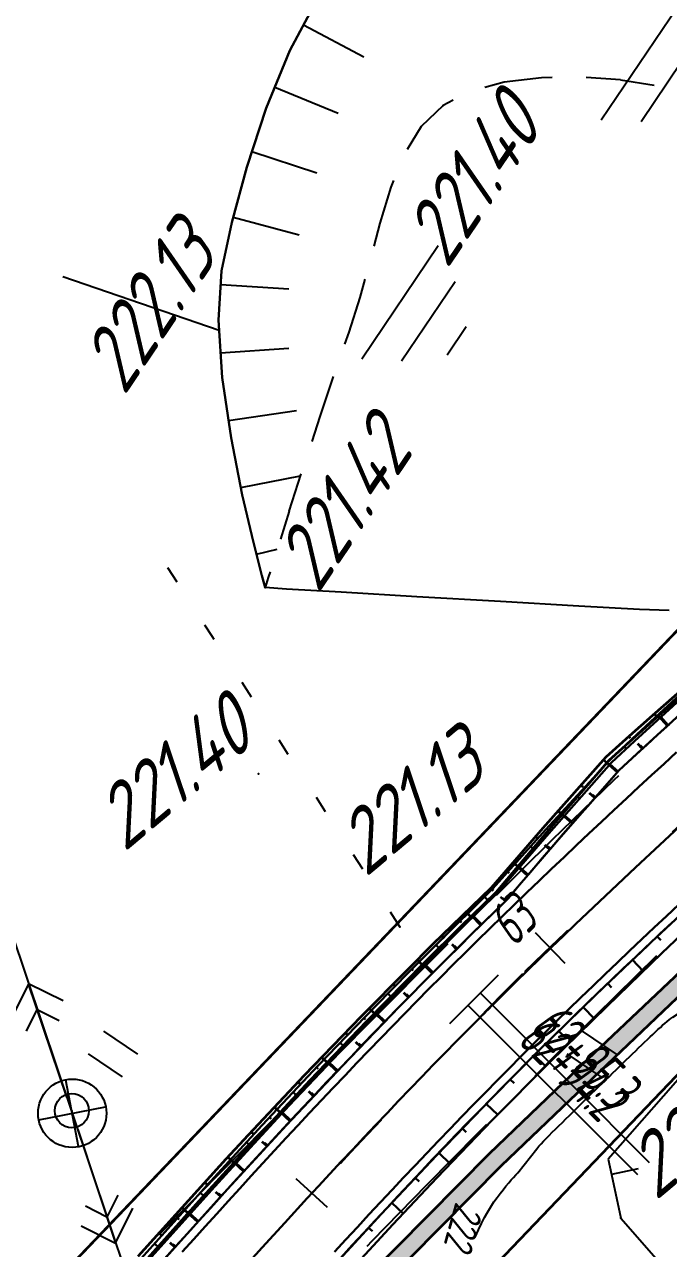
# Model space of a CAD drawing. Header units: millimetres. Extents: x -698 to 8131, y -704 to 4503.
# Drawn here: x 4656.2 to 4693.9, y 3170.8 to 3242.4 of the extents above; entities that cross this region are included whole.
import ezdxf
from ezdxf import colors
from ezdxf.entities.mleader import LeaderData, LeaderLine
from ezdxf.math import Vec2, Vec3

# ---------------------------------------------------------------- set-up
doc = ezdxf.new("R2010")
doc.units = ezdxf.units.MM
doc.linetypes.add('CONTI', pattern=[0])
doc.linetypes.add('STROT', pattern=[1.7, 0.5, -1.2])
for name, color, linetype, lineweight in [('10', 1, 'Continuous', 35), ('КОПИЯ_ОСЬ_13_ОТКОСЫ', 7, 'Continuous', 30), ('ОСЬ_ВЕРХ_ПОКРЫТИЯ_ГРАНИЦЫ_ПОЛОС', 7, 'Continuous', 30), ('ОСЬ_ВЕРХ_ПОКРЫТИЯ_ОСЬ', 1, 'Continuous', 30), ('Ось_примыкания', 1, 'Continuous', 35), ('Тротуар', 40, 'Continuous', 35)]:
    doc.layers.add(name, color=color, linetype=linetype, lineweight=lineweight)
for name, color, linetype in [('GOR_BDEFAULT', 212, 'CONTI'), ('OBRIVDEFAULT', 32, 'CONTI'), ('PI_OTDEFAULT', 172, 'CONTI'), ('PI_TTDEFAULT', 5, 'CONTI'), ('SIT_LDEFAULT', 7, 'CONTI'), ('USLZNDEFAULT', 7, 'CONTI'), ('ZAPSKDEFAULT', 7, 'CONTI'), ('Выноски', 250, 'Continuous'), ('ОСЬ_ВЕРХ_ПОКРЫТИЯ_ОТКОСЫ', 7, 'Continuous'), ('ОСЬ_ВЕРХ_ПОКРЫТИЯ_ПИКЕТЫ', 1, 'Continuous'), ('ОСЬ_ВЕРХ_ПОКРЫТИЯ_РАЗБИВКА_КРИВ', 1, 'Continuous'), ('разметка', 7, 'Continuous')]:
    doc.layers.add(name, color=color, linetype=linetype)
doc.styles.add('eskd', font='isocpeui.ttf', dxfattribs={"width": 1.2})
doc.styles.add('SHRFT', font='isocpeui.ttf', dxfattribs={"width": 3.5})
doc.styles.get("Standard").update_dxf_attribs({"font": 'isocpeui.ttf'})
doc.styles.add('ГОСТ', font='isocpeui.ttf', dxfattribs={"height": 4})

# ---------------------------------------------------------------- blocks, each defined once
blk = doc.blocks.new('BL_2001')
at = {"color": 0}
for p, q in [((0, 0), (8, 0)), ((6.8, -2), (1.2, -2)), ((3, -4), (5, -4))]:
    blk.add_line(p, q, dxfattribs=at)
blk = doc.blocks.new('BL_2011')
at = {"color": 0}
for p, q in [((0, 0), (0, 2.4)), ((1.6, 0), (1.6, 2.4))]:
    blk.add_line(p, q, dxfattribs=at)
blk = doc.blocks.new('BL_7')
at = {"color": 0}
for p, q in [((-1.4, 1.4), (1.4, -1.4)), ((-1.4, -1.4), (1.4, 1.4))]:
    blk.add_line(p, q, dxfattribs=at)
blk.add_circle((0, 0), 2, dxfattribs=at)
blk = doc.blocks.new('BL_20')
at = {"color": 0}
blk.add_circle((0, 0), 1, dxfattribs=at)
blk = doc.blocks.new('*U49')
at = {"layer": 'КОПИЯ_ОСЬ_13_ОТКОСЫ'}
for points in [[(293.361, 561.265), (297.214, 565.544), (300.462, 569.083), (303.738, 572.575), (307.064, 576.033), (309.085, 578.088), (310.551, 579.563), (313.938, 582.922), (317.024, 586.356), (320.766, 590.427), (322.106, 591.68), (323.447, 592.929), (328.149, 597.267), (337.213, 605.704), (342.743, 610.891), (346.716, 614.557), (349.993, 617.632), (354.119, 621.102), (357.514, 624.032), (360.602, 627.258), (363.632, 630.524), (364.23, 631.183), (365.707, 632.841)], [(293.657, 561), (297.501, 565.283), (299.763, 567.763), (302.041, 570.227), (305.325, 573.711), (308.661, 577.157), (312.152, 580.658), (314.193, 582.658), (317.215, 586.154), (320.883, 590.301), (322.228, 591.547), (323.575, 592.789), (325.598, 594.643), (327.623, 596.489), (331.832, 600.306), (337.472, 605.418), (343.071, 610.532), (347.02, 614.231), (350.277, 617.332), (354.476, 620.733), (357.935, 623.609), (361.087, 626.785), (364.184, 630.003), (364.796, 630.653)], [(323.085, 592.591), (323.125, 592.548)], [(321.622, 591.227), (321.743, 591.098)], [(320.206, 589.817), (320.261, 589.766)], [(318.853, 588.344), (319.018, 588.192)], [(317.499, 586.872), (317.573, 586.804)], [(316.156, 585.39), (316.381, 585.188)], [(314.819, 583.902), (314.909, 583.822)], [(313.454, 582.442), (313.71, 582.184)], [(312.034, 581.034), (312.118, 580.948)], [(310.614, 579.625), (310.867, 579.37)], [(309.203, 578.207), (309.288, 578.123)], [(307.8, 576.782), (308.055, 576.531)], [(306.406, 575.349), (306.491, 575.266)], [(305.019, 573.907), (305.277, 573.659)], [(303.634, 572.464), (303.724, 572.38)], [(302.266, 571.006), (302.536, 570.752)], [(300.897, 569.547), (300.989, 569.461)], [(299.54, 568.078), (299.818, 567.823)], [(298.188, 566.605), (298.283, 566.517)], [(296.839, 565.128), (297.128, 564.868)], [(295.501, 563.642), (295.599, 563.554)], [(294.162, 562.156), (294.456, 561.891)]]:
    blk.add_lwpolyline(points, dxfattribs=at)

msp = doc.modelspace()

# ---------------------------------------------------------------- hatches: boundary and pattern name
at = {"layer": 'Тротуар', "lineweight": 30, "ltscale": 7}
msp.add_hatch(color=256, dxfattribs=at).paths.add_polyline_path([(4750.851, 3240.533), (4744.507, 3234.59), (4739.082, 3228.72), (4728.466, 3217.215), (4721.081, 3209.127), (4707.005, 3195.988), (4694.99, 3187.404), (4689.172, 3181.87), (4683.393, 3176.339), (4676.149, 3169.012), (4671.396, 3161.258), (4672.019, 3160.317), (4672.248, 3160.735), (4676.96, 3168.41), (4684.094, 3175.626), (4689.862, 3181.146), (4695.651, 3186.653), (4707.64, 3195.212), (4721.799, 3208.43), (4729.203, 3216.539), (4739.817, 3228.042), (4745.217, 3233.885), (4751.953, 3240.111)])

# ---------------------------------------------------------------- linework, layer by layer
at = {"layer": '10'}
for p, q in [((4704.083, 3217.114), (4605.073, 3113.424)), ((4617.193, 3100.104), (4716.683, 3204.304)), ((4617.193, 3100.104), (4716.683, 3204.304))]:
    msp.add_line(p, q, dxfattribs=at)
msp.add_lwpolyline([(4789.103, 3384.464), (4785.093, 3347.224), (4781.963, 3330.514), (4765.343, 3289.654), (4750.583, 3264.934), (4737.293, 3247.844), (4704.083, 3217.114), (4605.073, 3113.424), (4594.853, 3105.354), (4502.873, 3046.584), (4488.273, 3034.384), (4472.633, 3015.434), (4468.193, 2995.454), (4472.373, 2972.494)], dxfattribs=at)
at = {"layer": 'GOR_BDEFAULT', "color": 212, "elevation": 222, "flags": 128}
for points in [[(4658.439, 3227.66), (4667.579, 3224.52)], [(4682.579, 3171.48), (4682.749, 3171.87), (4682.919, 3172.25), (4683.099, 3172.59), (4683.289, 3172.92), (4683.469, 3173.22), (4683.659, 3173.5), (4683.839, 3173.76), (4684.019, 3174), (4684.189, 3174.22), (4684.359, 3174.43), (4684.519, 3174.62), (4684.669, 3174.79), (4684.809, 3174.94), (4684.939, 3175.08), (4685.059, 3175.21), (4686.159, 3176.62), (4686.279, 3176.76), (4686.409, 3176.9), (4686.559, 3177.06), (4686.719, 3177.22), (4686.889, 3177.4), (4687.069, 3177.58), (4687.259, 3177.77), (4687.449, 3177.96), (4687.659, 3178.16), (4687.859, 3178.37), (4688.069, 3178.57), (4688.289, 3178.78), (4688.499, 3178.99), (4688.719, 3179.21), (4688.939, 3179.42), (4689.149, 3179.63), (4689.369, 3179.84), (4689.579, 3180.04), (4689.789, 3180.25), (4689.999, 3180.45), (4690.209, 3180.65), (4690.409, 3180.85), (4690.609, 3181.05), (4690.809, 3181.24), (4691.009, 3181.43), (4691.199, 3181.62), (4691.389, 3181.81), (4691.579, 3181.99), (4691.769, 3182.17), (4691.949, 3182.35), (4692.119, 3182.52), (4692.299, 3182.69), (4692.469, 3182.85), (4692.629, 3183.01), (4692.789, 3183.16), (4692.949, 3183.31), (4693.099, 3183.46), (4693.249, 3183.59), (4693.389, 3183.72), (4693.519, 3183.84), (4693.649, 3183.95), (4693.779, 3184.06), (4693.899, 3184.15), (4694.009, 3184.24), (4694.119, 3184.31), (4695.159, 3184.98), (4695.209, 3185.06), (4695.259, 3185.14), (4695.319, 3185.23), (4695.369, 3185.33), (4695.419, 3185.43), (4695.479, 3185.54), (4695.529, 3185.65), (4695.589, 3185.77), (4695.639, 3185.89), (4695.699, 3186), (4695.759, 3186.12), (4695.819, 3186.24), (4695.869, 3186.36), (4695.929, 3186.47), (4695.999, 3186.58), (4696.059, 3186.68), (4696.119, 3186.78), (4696.179, 3186.88), (4696.249, 3186.97), (4696.309, 3187.05), (4696.369, 3187.13), (4696.429, 3187.21), (4696.489, 3187.28), (4696.549, 3187.35), (4696.599, 3187.41), (4696.649, 3187.46), (4696.699, 3187.52), (4696.749, 3187.56), (4696.789, 3187.61), (4696.829, 3187.64), (4696.889, 3187.82), (4696.449, 3187.76)]]:
    msp.add_lwpolyline(points, dxfattribs=at)
at = {"layer": 'OBRIVDEFAULT', "color": 32}
for p, q in [((4673.349, 3243.97, 222.367), (4671.719, 3240.89, 222.32)), ((4672.509, 3242.38), (4676.049, 3240.51)), ((4671.719, 3240.89, 222.32), (4670.329, 3237.5, 222.269)), ((4670.839, 3238.74), (4674.539, 3237.22)), ((4670.329, 3237.5, 222.269), (4669.199, 3234.06, 222.219)), ((4669.499, 3234.97), (4673.299, 3233.72)), ((4669.199, 3234.06, 222.219), (4668.329, 3230.81, 222.172)), ((4668.409, 3231.12), (4672.269, 3230.09)), ((4668.329, 3230.81, 222.172), (4667.729, 3227.99, 222.132)), ((4667.729, 3227.99, 222.132), (4667.539, 3225.11, 222.022)), ((4667.679, 3227.19), (4671.669, 3226.93)), ((4667.539, 3225.11, 222.022), (4667.769, 3221.74, 221.894)), ((4667.669, 3223.2), (4671.659, 3223.47)), ((4667.769, 3221.74, 221.894), (4668.289, 3218.22, 221.759)), ((4668.139, 3219.24), (4672.099, 3219.82)), ((4668.289, 3218.22, 221.759), (4668.939, 3214.89, 221.631)), ((4668.859, 3215.31), (4672.339, 3215.99)), ((4668.939, 3214.89, 221.631), (4669.589, 3212.1, 221.521)), ((4669.589, 3212.1, 221.521), (4670.079, 3210.17, 221.445)), ((4669.769, 3211.4), (4670.979, 3211.71)), ((4670.079, 3210.17, 221.445), (4670.279, 3209.45, 221.417))]:
    msp.add_line(p, q, dxfattribs=at)
at = {"layer": 'PI_TTDEFAULT', "color": 5}
for p in [(4680.679, 3237.66, 221.402), (4667.729, 3227.99, 222.132), (4670.279, 3209.45, 221.417), (4669.889, 3198.55, 221.399), (4678.149, 3189.61, 221.918), (4658.969, 3178.84, 221.687), (4658.989, 3178.69, 222.839), (4691.079, 3172.56, 222.311)]:
    msp.add_point(p, dxfattribs=at)
at = {"layer": 'SIT_LDEFAULT', "color": 7}
for p, q in [((4671.719, 3240.89), (4673.349, 3243.97)), ((4638.189, 3240.49), (4658.989, 3178.69)), ((4670.329, 3237.5), (4671.719, 3240.89)), ((4684.259, 3239.03), (4683.119, 3238.72)), ((4686.439, 3239.29), (4684.259, 3239.03)), ((4687.059, 3239.3), (4686.439, 3239.29)), ((4691.049, 3239.16), (4689.059, 3239.3)), ((4693.029, 3238.84), (4691.049, 3239.15)), ((4680.679, 3237.66), (4679.409, 3236.44)), ((4681.269, 3237.97), (4680.679, 3237.67)), ((4669.199, 3234.06), (4670.329, 3237.5)), ((4679.409, 3236.44), (4678.589, 3235.09)), ((4668.329, 3230.81), (4669.199, 3234.06)), ((4677.779, 3233.27), (4677.619, 3232.89)), ((4677.629, 3232.89), (4676.979, 3230.78)), ((4667.729, 3227.99), (4668.329, 3230.81)), ((4676.979, 3230.78), (4676.629, 3229.44)), ((4667.539, 3225.11), (4667.729, 3227.99)), ((4676.109, 3227.51), (4675.819, 3226.43)), ((4675.809, 3226.43), (4675.159, 3224.4)), ((4667.769, 3221.74), (4667.539, 3225.11)), ((4675.159, 3224.4), (4674.909, 3223.7)), ((4674.249, 3221.81), (4673.469, 3219.47)), ((4668.289, 3218.22), (4667.769, 3221.74)), ((4673.479, 3219.47), (4672.999, 3218.01)), ((4668.939, 3214.89), (4668.289, 3218.22)), ((4672.369, 3216.11), (4671.669, 3213.92)), ((4669.589, 3212.1), (4668.939, 3214.89)), ((4671.679, 3213.92), (4671.169, 3212.29)), ((4670.079, 3210.17), (4669.589, 3212.1)), ((4665.119, 3209.77), (4664.579, 3210.61)), ((4670.569, 3210.38), (4670.459, 3210.04)), ((4670.279, 3209.45), (4670.079, 3210.17)), ((4670.459, 3210.04), (4670.279, 3209.45)), ((4671.519, 3209.37), (4670.279, 3209.45)), ((4674.729, 3209.18), (4671.519, 3209.37)), ((4679.149, 3208.92), (4674.729, 3209.18)), ((4684.039, 3208.63), (4679.149, 3208.92)), ((4688.629, 3208.37), (4684.039, 3208.63)), ((4692.169, 3208.18), (4688.629, 3208.37)), ((4693.899, 3208.12), (4692.169, 3208.18)), ((4667.189, 3206.57), (4666.749, 3207.25)), ((4667.299, 3206.41), (4667.199, 3206.57)), ((4669.469, 3203.05), (4668.929, 3203.89)), ((4671.629, 3199.69), (4671.089, 3200.53)), ((4688.869, 3196.45), (4690.689, 3198.2)), ((4690.689, 3198.2), (4690.959, 3198.45)), ((4673.809, 3196.33), (4673.269, 3197.17)), ((4687.069, 3194.69), (4688.869, 3196.45)), ((4685.269, 3192.92), (4687.069, 3194.69)), ((4675.979, 3192.97), (4675.439, 3193.81)), ((4683.809, 3191.46), (4685.269, 3192.92)), ((4678.149, 3189.61), (4677.609, 3190.45)), ((4679.919, 3187.57), (4680.979, 3188.63)), ((4677.189, 3184.82), (4679.919, 3187.57)), ((4691.999, 3186.76), (4693.179, 3187.92)), ((4689.599, 3184.4), (4691.999, 3186.76)), ((4656.439, 3186.27), (4655.429, 3184.25)), ((4658.669, 3179.64), (4656.439, 3186.27)), ((4658.459, 3185.27), (4656.439, 3186.27)), ((4656.319, 3183.49), (4656.949, 3184.76)), ((4656.949, 3184.76), (4658.219, 3184.13)), ((4673.939, 3181.54), (4677.189, 3184.82)), ((4687.259, 3182.09), (4689.599, 3184.4)), ((4696.309, 3182.83), (4690.329, 3176)), ((4686.059, 3180.89), (4687.259, 3182.09)), ((4658.989, 3178.69), (4669.279, 3147.97)), ((4668.059, 3175.62), (4671.109, 3178.7)), ((4659.309, 3177.74), (4661.529, 3171.1)), ((4679.759, 3174.52), (4682.719, 3177.52)), ((4682.719, 3177.52), (4683.249, 3178.06)), ((4690.329, 3176), (4690.529, 3175.1)), ((4664.069, 3171.6), (4668.059, 3175.62)), ((4692.089, 3175.44), (4690.529, 3175.1)), ((4690.529, 3175.1), (4691.079, 3172.56)), ((4661.649, 3173.89), (4661.019, 3172.62)), ((4676.539, 3171.22), (4679.759, 3174.52)), ((4661.019, 3172.62), (4659.759, 3173.25)), ((4661.529, 3171.1), (4662.539, 3173.13)), ((4691.079, 3172.56), (4695.489, 3167.52)), ((4659.509, 3172.11), (4661.529, 3171.1)), ((4676.239, 3170.91), (4676.539, 3171.22))]:
    msp.add_line(p, q, dxfattribs=at)
at = {"layer": 'КОПИЯ_ОСЬ_13_ОТКОСЫ'}
for points in [[(4663.301, 3169.915), (4667.145, 3174.197), (4669.407, 3176.677), (4671.685, 3179.141), (4674.969, 3182.625), (4678.305, 3186.071), (4681.797, 3189.572), (4683.837, 3191.572), (4686.86, 3195.068), (4690.527, 3199.215), (4691.872, 3200.462), (4693.219, 3201.703), (4695.242, 3203.557), (4697.267, 3205.403), (4701.476, 3209.221), (4707.116, 3214.332), (4712.715, 3219.446), (4716.664, 3223.145), (4719.921, 3226.246), (4724.12, 3229.648), (4727.579, 3232.523), (4730.732, 3235.699), (4733.828, 3238.918), (4734.44, 3239.567)], [(4663.781, 3169.487), (4667.627, 3173.76), (4671.515, 3177.992), (4674.79, 3181.472), (4678.114, 3184.915), (4680.186, 3187.009), (4682.274, 3189.087), (4684.314, 3191.08), (4687.316, 3194.585), (4690.961, 3198.746), (4692.306, 3199.989), (4693.654, 3201.228), (4695.678, 3203.078), (4697.705, 3204.919), (4701.918, 3208.73), (4707.566, 3213.834), (4710.378, 3216.386), (4715.17, 3220.778), (4719.127, 3224.467), (4720.435, 3225.703), (4724.704, 3229.046), (4728.223, 3231.876), (4731.377, 3235.07), (4734.476, 3238.307)], [(4673.252, 3168.65), (4677.08, 3172.816), (4680.293, 3176.23), (4683.545, 3179.598), (4686.284, 3182.361), (4689.604, 3185.61), (4692.862, 3188.716), (4696.822, 3192.406), (4698.275, 3193.496), (4699.732, 3194.582), (4701.923, 3196.206), (4704.856, 3198.366), (4714.06, 3206.646), (4716.896, 3209.209), (4721.752, 3213.639), (4725.782, 3217.38), (4729.783, 3221.173), (4733.086, 3224.38), (4733.743, 3225.027), (4734.398, 3225.676)], [(4675.198, 3169.431), (4677.746, 3172.184), (4680.317, 3174.916), (4683.557, 3178.28), (4686.945, 3181.697), (4690.26, 3184.932), (4693.478, 3188.064), (4697.393, 3191.789), (4698.932, 3192.781), (4700.475, 3193.77), (4702.795, 3195.247), (4705.899, 3197.212), (4715.297, 3205.276), (4721.095, 3210.291), (4724.928, 3214.259), (4728.102, 3217.6), (4731.866, 3221.67), (4734.964, 3225.107)], [(4693.853, 3201.41), (4693.419, 3201.886)], [(4692.38, 3200.058), (4692.237, 3200.214)], [(4690.916, 3198.695), (4690.438, 3199.115)], [(4689.598, 3197.191), (4689.434, 3197.335)], [(4688.28, 3195.687), (4687.788, 3196.118)], [(4686.967, 3194.178), (4686.797, 3194.324)], [(4685.666, 3192.659), (4685.155, 3193.097)], [(4684.365, 3191.14), (4684.193, 3191.288)], [(4682.94, 3189.738), (4682.463, 3190.226)], [(4693.21, 3189.04), (4693.417, 3188.817)], [(4681.514, 3188.335), (4681.357, 3188.493)], [(4691.758, 3187.664), (4692.388, 3187.004)], [(4680.099, 3186.922), (4679.625, 3187.394)], [(4690.311, 3186.284), (4690.527, 3186.057)], [(4678.691, 3185.501), (4678.532, 3185.658)], [(4688.873, 3184.894), (4689.531, 3184.221)], [(4677.297, 3184.068), (4676.816, 3184.532)], [(4687.443, 3183.495), (4687.662, 3183.272)], [(4675.907, 3182.629), (4675.749, 3182.782)], [(4686.018, 3182.092), (4686.683, 3181.433)], [(4674.522, 3181.187), (4674.041, 3181.64)], [(4684.61, 3180.672), (4684.83, 3180.454)], [(4673.151, 3179.73), (4672.991, 3179.881)], [(4683.206, 3179.247), (4683.876, 3178.601)], [(4671.78, 3178.274), (4671.299, 3178.726)], [(4681.817, 3177.808), (4682.04, 3177.593)], [(4670.423, 3176.804), (4670.261, 3176.953)], [(4680.428, 3176.37), (4681.096, 3175.725)], [(4669.07, 3175.332), (4668.584, 3175.778)], [(4679.055, 3174.915), (4679.277, 3174.706)], [(4667.717, 3173.859), (4667.558, 3174.005)], [(4677.685, 3173.458), (4678.351, 3172.831)], [(4666.379, 3172.373), (4665.897, 3172.806)], [(4676.324, 3171.993), (4676.546, 3171.789)], [(4665.041, 3170.887), (4664.881, 3171.03)]]:
    msp.add_lwpolyline(points, dxfattribs=at)
at = {"layer": 'ОСЬ_ВЕРХ_ПОКРЫТИЯ_ГРАНИЦЫ_ПОЛОС', "linetype": 'Continuous'}
for points in [[(4664.387, 3170.165), (4665.055, 3170.912), (4665.725, 3171.657), (4666.397, 3172.402), (4667.07, 3173.146), (4667.744, 3173.889), (4668.42, 3174.632), (4669.097, 3175.373), (4669.777, 3176.112), (4670.458, 3176.851), (4671.14, 3177.589), (4671.825, 3178.325), (4672.512, 3179.06), (4673.2, 3179.793), (4673.891, 3180.525), (4674.584, 3181.255), (4675.279, 3181.984), (4675.976, 3182.711), (4676.675, 3183.436), (4677.377, 3184.159), (4678.081, 3184.881), (4678.788, 3185.601), (4679.497, 3186.318), (4680.208, 3187.034), (4680.922, 3187.747), (4681.636, 3188.456), (4682.352, 3189.164), (4683.069, 3189.868), (4683.789, 3190.571), (4684.51, 3191.271), (4685.141, 3192.046), (4685.791, 3192.805), (4686.5, 3193.633), (4687.152, 3194.395), (4687.712, 3195.038), (4688.433, 3195.861), (4689.138, 3196.666), (4689.923, 3197.562), (4690.504, 3198.225), (4690.961, 3198.746), (4691.999, 3199.706), (4692.59, 3200.25), (4693.25, 3200.857), (4693.916, 3201.467)], [(4665.428, 3170.578), (4666.097, 3171.323), (4666.768, 3172.067), (4667.44, 3172.811), (4668.114, 3173.553), (4668.789, 3174.294), (4669.466, 3175.035), (4670.145, 3175.774), (4670.825, 3176.512), (4671.507, 3177.249), (4672.191, 3177.984), (4672.877, 3178.718), (4673.564, 3179.45), (4674.254, 3180.181), (4674.946, 3180.911), (4675.64, 3181.638), (4676.336, 3182.364), (4677.035, 3183.088), (4677.735, 3183.811), (4678.438, 3184.531), (4679.144, 3185.25), (4679.852, 3185.966), (4680.562, 3186.681), (4681.275, 3187.393), (4681.988, 3188.101), (4682.702, 3188.807), (4683.419, 3189.511), (4684.137, 3190.212), (4684.857, 3190.911), (4685.579, 3191.608), (4686.303, 3192.303), (4687.027, 3192.995), (4687.754, 3193.686), (4688.481, 3194.374), (4689.21, 3195.061), (4689.94, 3195.746), (4690.671, 3196.429), (4691.403, 3197.111), (4692.137, 3197.791), (4692.871, 3198.469), (4693.605, 3199.146), (4694.341, 3199.822)], [(4674.333, 3170.576), (4675.002, 3171.306), (4675.673, 3172.033), (4676.345, 3172.759), (4677.018, 3173.483), (4677.694, 3174.206), (4678.37, 3174.926), (4679.049, 3175.645), (4679.728, 3176.362), (4680.41, 3177.077), (4681.094, 3177.789), (4681.779, 3178.5), (4682.466, 3179.208), (4683.155, 3179.914), (4683.846, 3180.618), (4684.539, 3181.32), (4685.234, 3182.019), (4685.932, 3182.715), (4686.631, 3183.407), (4687.332, 3184.097), (4688.036, 3184.785), (4688.742, 3185.471), (4689.45, 3186.156), (4690.161, 3186.838), (4690.873, 3187.519), (4691.588, 3188.199), (4692.304, 3188.877), (4693.023, 3189.553), (4693.743, 3190.229), (4694.464, 3190.903)], [(4674.701, 3170.239), (4675.37, 3170.967), (4676.04, 3171.694), (4676.711, 3172.419), (4677.384, 3173.142), (4678.058, 3173.864), (4678.734, 3174.584), (4679.412, 3175.302), (4680.091, 3176.017), (4680.771, 3176.731), (4681.454, 3177.443), (4682.138, 3178.152), (4682.824, 3178.86), (4683.512, 3179.565), (4684.202, 3180.267), (4684.894, 3180.968), (4685.588, 3181.665), (4686.284, 3182.361), (4686.982, 3183.051), (4687.682, 3183.74), (4688.385, 3184.427), (4689.09, 3185.112), (4689.797, 3185.796), (4690.507, 3186.477), (4691.218, 3187.157), (4691.932, 3187.836), (4692.648, 3188.513), (4693.365, 3189.189), (4694.084, 3189.864)]]:
    msp.add_lwpolyline(points, dxfattribs=at)
at = {"layer": 'ОСЬ_ВЕРХ_ПОКРЫТИЯ_ОСЬ'}
msp.add_lwpolyline([(4668.797, 3169.39), (4670.105, 3170.837), (4671.419, 3172.28), (4672.738, 3173.718), (4673.399, 3174.435), (4674.062, 3175.151), (4674.727, 3175.865), (4675.394, 3176.578), (4676.062, 3177.289), (4676.732, 3177.998), (4677.403, 3178.705), (4678.077, 3179.411), (4678.752, 3180.115), (4679.429, 3180.818), (4680.109, 3181.518), (4680.79, 3182.216), (4681.474, 3182.912), (4682.159, 3183.606), (4682.847, 3184.298), (4682.847, 3184.298, -0.000852), (4683.57, 3185.02), (4683.57, 3185.02), (4684.257, 3185.702), (4684.946, 3186.382), (4685.637, 3187.059), (4686.33, 3187.735), (4687.024, 3188.408), (4687.721, 3189.08), (4688.419, 3189.75), (4689.12, 3190.418), (4689.821, 3191.085), (4690.524, 3191.749), (4691.229, 3192.413), (4691.935, 3193.075), (4693.351, 3194.394), (4694.772, 3195.709)], format="xyb", dxfattribs=at)
at = {"layer": 'ОСЬ_ВЕРХ_ПОКРЫТИЯ_ОТКОСЫ'}
msp.add_lwpolyline([(4663.781, 3169.487), (4667.627, 3173.76), (4671.515, 3177.992), (4674.79, 3181.472), (4678.114, 3184.915), (4680.186, 3187.009), (4682.274, 3189.087), (4684.314, 3191.08), (4687.316, 3194.585), (4690.961, 3198.746), (4692.306, 3199.989), (4693.654, 3201.228), (4695.678, 3203.078), (4697.705, 3204.919), (4701.918, 3208.73), (4707.566, 3213.834), (4710.378, 3216.386), (4715.17, 3220.778), (4719.127, 3224.467), (4720.435, 3225.703), (4724.704, 3229.046), (4728.223, 3231.876), (4730.942, 3234.629)], dxfattribs=at)
at = {"layer": 'ОСЬ_ВЕРХ_ПОКРЫТИЯ_ПИКЕТЫ'}
for p, q in [((4687.828, 3187.447), (4686.09, 3189.244)), ((4687.828, 3187.447), (4686.09, 3189.244)), ((4673.93, 3173.168), (4672.092, 3174.863))]:
    msp.add_line(p, q, dxfattribs=at)
at = {"layer": 'ОСЬ_ВЕРХ_ПОКРЫТИЯ_РАЗБИВКА_КРИВ'}
for p, q in [((4681.801, 3184.671), (4683.927, 3186.787)), ((4681.08, 3183.942), (4683.198, 3186.066)), ((4683.57, 3185.02), (4682.864, 3185.729)), ((4682.847, 3184.298), (4682.139, 3185.004)), ((4683.57, 3185.02), (4692.743, 3175.809)), ((4682.847, 3184.298), (4692.051, 3175.118))]:
    msp.add_line(p, q, dxfattribs=at)
at = {"layer": 'Ось_примыкания', "color": 0}
for p, q in [((4693.034, 3202.06), (4693.198, 3201.872)), ((4693.811, 3201.371), (4693.284, 3201.948)), ((4691.538, 3200.732), (4691.622, 3200.638)), ((4692.338, 3200.018), (4692.063, 3200.317)), ((4690.065, 3199.381), (4690.258, 3199.21)), ((4690.878, 3198.652), (4690.251, 3199.201)), ((4688.739, 3197.884), (4688.846, 3197.789)), ((4689.56, 3197.147), (4689.253, 3197.417)), ((4687.412, 3196.387), (4687.648, 3196.179)), ((4688.242, 3195.643), (4687.641, 3196.17)), ((4686.092, 3194.885), (4686.221, 3194.773)), ((4686.929, 3194.134), (4686.632, 3194.389)), ((4684.782, 3193.374), (4685.062, 3193.131)), ((4685.628, 3192.615), (4685.047, 3193.113)), ((4683.469, 3191.866), (4683.608, 3191.722)), ((4684.327, 3191.096), (4684.043, 3191.34)), ((4682.035, 3190.472), (4682.311, 3190.187)), ((4682.898, 3189.697), (4682.367, 3190.241)), ((4680.6, 3189.078), (4680.741, 3188.933)), ((4681.475, 3188.292), (4681.204, 3188.565)), ((4679.177, 3187.673), (4679.464, 3187.385)), ((4680.058, 3186.88), (4679.506, 3187.427)), ((4677.767, 3186.254), (4677.916, 3186.108)), ((4678.652, 3185.459), (4678.378, 3185.73)), ((4676.362, 3184.831), (4676.662, 3184.535)), ((4677.256, 3184.026), (4676.695, 3184.568)), ((4674.968, 3183.397), (4675.122, 3183.248)), ((4675.867, 3182.587), (4675.586, 3182.858)), ((4673.58, 3181.957), (4673.895, 3181.654)), ((4674.482, 3181.144), (4673.916, 3181.677)), ((4672.197, 3180.512), (4672.359, 3180.36)), ((4673.111, 3179.688), (4672.825, 3179.957)), ((4670.827, 3179.056), (4671.156, 3178.746)), ((4671.741, 3178.232), (4671.174, 3178.765)), ((4669.456, 3177.599), (4669.624, 3177.441)), ((4670.384, 3176.762), (4670.094, 3177.029)), ((4668.099, 3176.13), (4668.446, 3175.81)), ((4669.031, 3175.289), (4668.454, 3175.819)), ((4666.749, 3174.654), (4666.925, 3174.494)), ((4667.678, 3173.816), (4667.393, 3174.078)), ((4665.409, 3173.17), (4665.762, 3172.851)), ((4666.34, 3172.33), (4665.762, 3172.85)), ((4664.068, 3171.685), (4664.249, 3171.523)), ((4665.002, 3170.843), (4664.715, 3171.101))]:
    msp.add_line(p, q, dxfattribs=at)
for points in [[(4662.841, 3170.325), (4666.701, 3174.601), (4667.998, 3176.02), (4669.303, 3177.436), (4672.584, 3180.924), (4675.914, 3184.379), (4678.617, 3187.114), (4680.091, 3188.582), (4683.513, 3191.908), (4686.541, 3195.404), (4690.216, 3199.551), (4691.585, 3200.774), (4692.956, 3201.991), (4697.761, 3206.217), (4706.517, 3214.996), (4708.524, 3217.017), (4710.524, 3219.04), (4711.852, 3220.389), (4716.166, 3223.681), (4719.731, 3226.447), (4723.929, 3229.844), (4727.386, 3232.716), (4730.045, 3235.413)], [(4662.571, 3169.283), (4666.407, 3173.571), (4669.642, 3177.123), (4672.906, 3180.62), (4676.219, 3184.084), (4679.585, 3187.508), (4681.738, 3189.632), (4683.79, 3191.621), (4686.771, 3195.161), (4690.39, 3199.363), (4691.756, 3200.587), (4693.124, 3201.807), (4697.919, 3206.042), (4706.893, 3214.579), (4712.366, 3219.828), (4716.542, 3223.276), (4719.992, 3226.171), (4724.246, 3229.518), (4727.752, 3232.349), (4730.457, 3235.053)]]:
    msp.add_lwpolyline(points, dxfattribs=at)
at = {"layer": 'разметка', "linetype": 'STROT', "lineweight": 30, "ltscale": 7}
msp.add_lwpolyline([(4669.361, 3170.014, -0.010898), (4685.337, 3186.856, -0.010974), (4705.524, 3205.472, 0.001924), (4705.524, 3205.472, 0.001924)], format="xyb", dxfattribs=at)
at = {"layer": 'Тротуар', "linetype": 'Continuous'}
for points in [[(4671.396, 3161.258), (4676.168, 3169.031), (4683.393, 3176.339), (4689.172, 3181.87), (4694.968, 3187.383), (4707.005, 3195.988), (4721.088, 3209.134), (4728.466, 3217.215), (4739.082, 3228.72), (4744.507, 3234.59), (4750.851, 3240.533)], [(4672.248, 3160.735), (4676.96, 3168.41), (4684.094, 3175.626), (4689.862, 3181.146), (4695.607, 3186.611), (4707.64, 3195.212), (4721.799, 3208.43), (4729.203, 3216.539), (4739.817, 3228.042), (4745.217, 3233.885), (4751.535, 3239.803)]]:
    msp.add_lwpolyline(points, dxfattribs=at)

# ---------------------------------------------------------------- block references
at = {"layer": 'USLZNDEFAULT', "color": 7, "rotation": 56}
for name, p in [('BL_7', (4658.989, 3178.69)), ('BL_20', (4658.969, 3178.84))]:
    msp.add_blockref(name, p, dxfattribs=at)
at = {"layer": 'ZAPSKDEFAULT', "color": 7, "rotation": 56}
for name, p in [('BL_2001', (4689.929, 3236.83)), ('BL_2001', (4675.929, 3222.83)), ('BL_2011', (4661.929, 3180.83)), ('BL_2011', (4689.929, 3180.83))]:
    msp.add_blockref(name, p, dxfattribs=at)
at = {"layer": 'КОПИЯ_ОСЬ_13_ОТКОСЫ'}
msp.add_blockref('*U49', (4369.644, 2608.914), dxfattribs=at)

# ---------------------------------------------------------------- texts
at = {"layer": 'GOR_BDEFAULT', "color": 212, "style": 'SHRFT', "width": 0.75}
msp.add_text('222', height=1.7223, rotation=254.22592, dxfattribs=at).set_placement((4681.423, 3173.558, 222))
at = {"layer": 'PI_OTDEFAULT', "color": 172, "style": 'eskd', "oblique": 10, "width": 0.8}
for s, rotation, p in [('221.40', 56, (4680.909, 3228.04)), ('222.13', 56, (4662.025, 3220.616)), ('221.42', 56, (4673.366, 3209.036)), ('221.40', 40, (4662.019, 3193.93)), ('221.13', 40, (4676.139, 3192.45)), ('222.31', 40, (4693.111, 3173.529))]:
    msp.add_text(s, height=3.5, rotation=rotation, dxfattribs=at).set_placement(p)
at = {"layer": 'ОСЬ_ВЕРХ_ПОКРЫТИЯ_ПИКЕТЫ', "width": 0.6}
msp.add_text('63', height=2.5, rotation=44.04535, dxfattribs=at).set_placement((4684.838, 3188.38))
at = {"layer": 'ОСЬ_ВЕРХ_ПОКРЫТИЯ_РАЗБИВКА_КРИВ', "width": 0.6}
for s, rotation, p in [('62+95.3', 314.88031, (4685.688, 3183.602)), ('62+94.2', 315.07547, (4684.97, 3182.887))]:
    msp.add_text(s, height=2.5, rotation=rotation, dxfattribs=at).set_placement(p)

# ---------------------------------------------------------------- leaders
at = {"layer": 'Выноски', "linetype": 'Continuous'}
ml = msp.add_multileader_mtext('Standard', dxfattribs=at)
ml.set_content('Граница работа по примыканию', color=256, style='ГОСТ')
ml.set_leader_properties()
ml.build(insert=Vec2(0, 0))
ml.multileader.update_dxf_attribs({"text_left_attachment_type": 5, "text_right_attachment_type": 5, "dogleg_length": 0, "arrow_head_size": 0.18})
ctx = ml.context
ctx.base_point, ctx.char_height, ctx.arrow_head_size, ctx.landing_gap_size, ctx.plane_origin, ctx.plane_x_axis, ctx.plane_y_axis = Vec3(4648.915, 3008.38), 5, 0.18, 0, Vec3(4760.645, 3089.514), Vec3(0.559193, 0.829038), Vec3(-0.829038, 0.559193)
ctx.left_attachment, ctx.right_attachment, ctx.text_align_type = 5, 5, 2
notes = []
notes.append((ctx, [(0, (1, 1, 0), (4721.078, 3115.366), (-0.559193, -0.829038), 0, [(0, [(4674.192, 3155.052)], 0, [])])]))
ctx.mtext.insert, ctx.mtext.text_direction, ctx.mtext.rotation, ctx.mtext.alignment, ctx.mtext.flow_direction = Vec3(4715.745, 3118.963), Vec3(0.559193, 0.829038), 0.977384, 3, 5
ml = msp.add_multileader_mtext('Standard', dxfattribs=at)
ml.set_content('металл. труба, {\\Fgost|c204;%%C} 0,5м, L-15,0м', color=256, style='ГОСТ')
ml.set_leader_properties()
ml.build(insert=Vec2(0, 0))
ml.multileader.update_dxf_attribs({"text_left_attachment_type": 5, "text_right_attachment_type": 5, "dogleg_length": 0, "arrow_head_size": 0.18})
ctx = ml.context
ctx.base_point, ctx.arrow_head_size, ctx.landing_gap_size, ctx.plane_origin, ctx.plane_x_axis, ctx.plane_y_axis = Vec3(4728.87, 3125.798), 0.18, 0, Vec3(4784.867, 3173.7), Vec3(0.56443, 0.825481), Vec3(-0.825481, 0.56443)
ctx.left_attachment, ctx.right_attachment = 5, 5
notes.append((ctx, [(1, (1, 1, 0), (4728.87, 3125.798), (0.56443, 0.825481), 0, [(0, [(4666.97, 3158.89)], 0, [])])]))
ctx.mtext.insert, ctx.mtext.text_direction, ctx.mtext.rotation, ctx.mtext.flow_direction = Vec3(4724.622, 3128.702), Vec3(0.56443, 0.825481), 0.971054, 5
for ctx, leaders in notes:
    for number, flags, end, landing, length, lines in leaders:
        leader = LeaderData()
        leader.index, (leader.has_last_leader_line, leader.has_dogleg_vector, leader.attachment_direction) = number, flags
        leader.last_leader_point, leader.dogleg_vector, leader.dogleg_length = Vec3(end), Vec3(landing), length
        for number, points, colour, breaks in lines:
            line = LeaderLine()
            line.index, line.vertices, line.color, line.breaks = number, Vec3.list(points), colors.encode_raw_color(colour), breaks
            leader.lines.append(line)
        ctx.leaders.append(leader)

doc.saveas('drawing.dxf')
